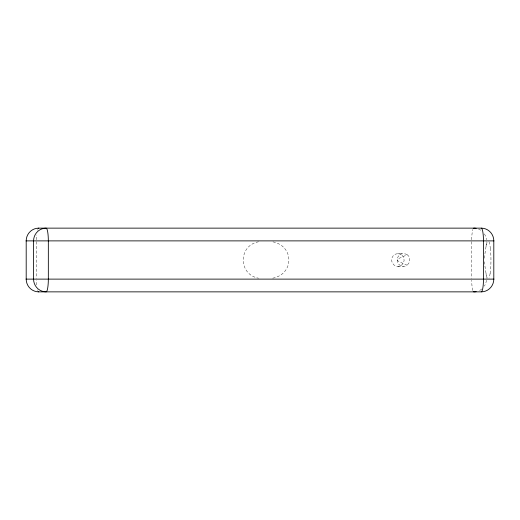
<?xml version="1.0" encoding="UTF-8"?>
<svg xmlns="http://www.w3.org/2000/svg" width="520" height="520" viewBox="0 0 520 520"><rect width="100%" height="100%" fill="white"/><g stroke="black" fill="none" stroke-linecap="round" stroke-linejoin="round"><path stroke-width="0.39" stroke-dasharray="2.6 1.95" d="M484.25 258.2L485.999 246.838M490.12 273.52L490.744 267.189A21.879 3.796 90 0 0 490.744 252.817L490.315 247.936M486.038 246.662L486.428 241.67M258.564 241.787C238.18 245.459 238.18 274.541 258.564 278.213M272.733 278.187C294.249 273.995 294.249 246.006 272.733 241.813M397.859 253.63A6.37 6.279 -90 0 1 403.293 263.185A6.37 6.279 -90 0 1 392.425 263.185A6.37 6.279 -90 0 1 397.859 253.63L403.455 253.63M397.859 266.37L403.455 266.37M485.999 273.163L484.25 261.8M486.038 273.338L486.428 278.33M471.666 241.677L471.666 278.324M36.53 241.677L36.53 278.324M486.434 244.868A14.534 2.522 90 0 1 487.279 241.768M486.375 280.261A12.746 12.551 -90 0 1 484.387 286.091M481.787 289.016A12.746 12.551 -90 0 1 478.498 290.966M478.498 229.034A12.746 12.551 -90 0 1 481.787 230.984M484.387 233.909A12.746 12.551 -90 0 1 486.375 239.739M37.726 290.44A12.746 2.21 -90 0 1 37.531 289.783M36.777 284.973A12.746 2.21 -90 0 1 36.543 280.261M472.862 290.44A12.746 2.21 -90 0 1 471.673 280.261M36.543 239.739A12.746 2.21 90 0 1 36.777 235.027M37.531 230.217A12.746 2.21 90 0 1 37.726 229.561M471.673 239.739A12.746 2.21 -90 0 1 472.862 229.561M488.969 241.728A15.6 2.711 -90 0 1 490.288 248.034M490.106 273.442A15.418 2.678 -90 0 1 488.969 278.265M487.279 278.233A14.534 2.522 -90 0 1 486.434 275.132M407.193 254.65A6.338 5.993 -65.2 0 1 407.062 265.148M397.416 259.701L397.397 259.76A0.67 0.657 -90 0 0 397.378 260.182L397.507 260.455A4.375 4.309 90 0 0 398.509 261.281A13.033 12.831 90 0 0 399.191 261.703L407.089 265.194A6.37 6.279 -90 0 1 398.775 264.245A6.37 6.279 -90 0 1 398.775 255.756A6.37 6.279 -90 0 1 407.089 254.806L399.191 258.297A13.033 12.831 -90 0 0 398.548 258.668A3.972 3.906 -90 0 0 397.358 259.649"/><path stroke-width="0.78" d="M38.136 228.631A12.746 2.21 90 0 1 38.746 228.137L481.254 228.137A12.746 12.551 -90 0 1 493.805 240.883L493.805 279.117A12.746 12.551 -90 0 1 481.254 291.863L38.746 291.863A12.746 2.21 -90 0 1 38.136 291.369M26 240.883L494 240.883M26 279.117L494 279.117M38.746 228.137A12.746 12.551 -90 0 0 26.195 240.883L26.195 279.117A12.746 12.551 -90 0 0 38.746 291.863M481.254 228.137A12.746 2.21 -90 0 1 483.47 240.883L483.47 279.117A12.746 2.21 -90 0 1 481.254 291.863M476.164 291.649A12.746 12.551 -90 0 1 473.876 291.863A12.746 2.21 -90 0 1 473.272 291.369M476.164 228.352A12.746 12.551 -90 0 0 473.876 228.137A12.746 2.21 -90 0 0 473.272 228.631M48.334 279.117L48.334 240.883A12.746 2.21 90 0 0 46.124 228.137A12.746 12.551 -90 0 0 33.572 240.883L33.572 279.117A12.746 12.551 90 0 0 46.124 291.863A12.746 2.21 -90 0 0 48.334 279.117"/></g></svg>
